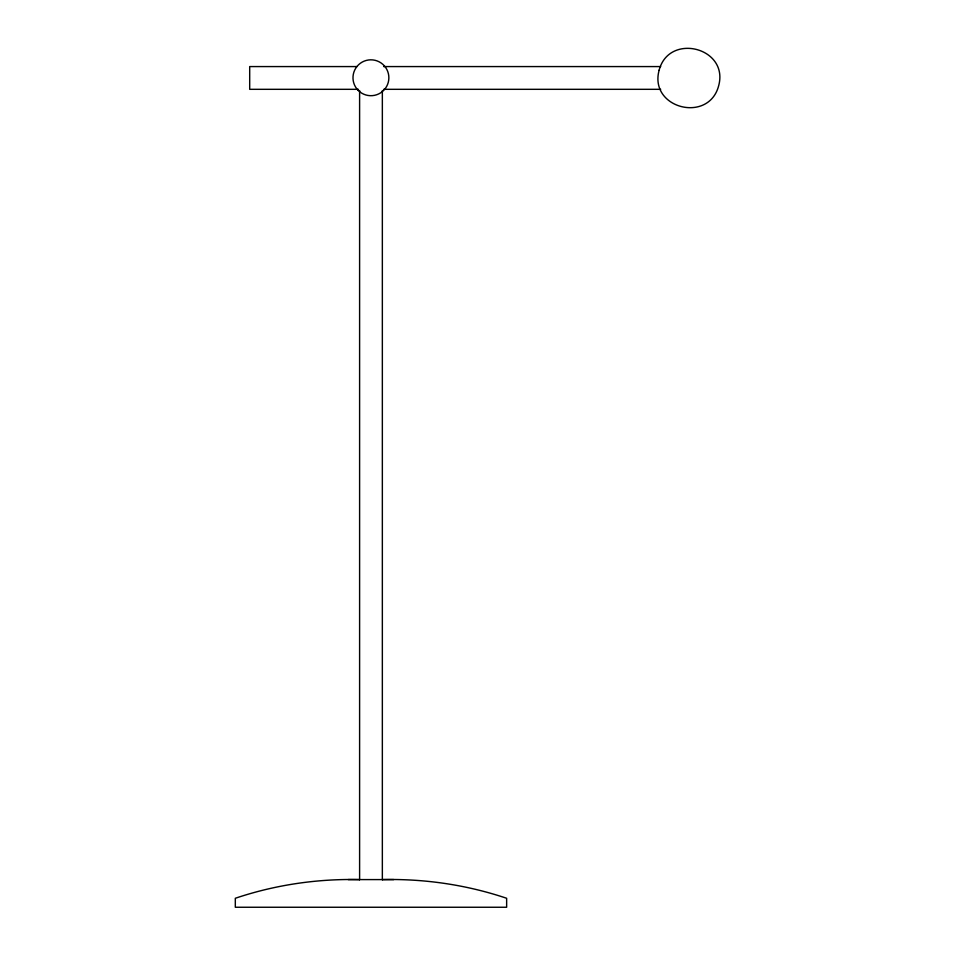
<?xml version="1.0" encoding="UTF-8"?>
<svg xmlns="http://www.w3.org/2000/svg" width="955" height="955" viewBox="0 0 955 955"><rect width="100%" height="100%" fill="white"/><g stroke="black" fill="none" stroke-linecap="round" stroke-linejoin="round"><path stroke-width="1.43" d="M359.605 879.591C317.49 878.636 275.243 884.808 235.312 898.273L235.312 907.25L506.639 907.25L506.639 898.273C466.709 884.808 424.45 878.636 382.346 879.591M348.229 879.591L393.711 879.591M356.907 66.575L249.697 66.575L249.697 89.316L358.4 89.316M383.707 66.575L660.681 66.575M383.707 89.316L660.681 89.316M382.346 90.534L382.346 879.77M359.605 90.534L359.605 879.77M659.141 70.181C648.624 108.333 708.67 123.732 718.638 85.843C729.154 47.69 669.109 32.291 659.141 70.181M358.232 90.439A17.942 17.942 0 0 0 388.255 82.405A17.942 17.942 0 0 0 366.278 60.428A17.942 17.942 0 0 0 358.232 90.439"/></g></svg>
